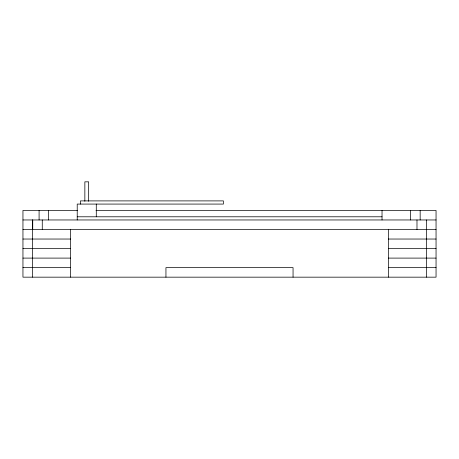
<?xml version="1.0" encoding="UTF-8"?>
<svg xmlns="http://www.w3.org/2000/svg" width="459" height="459" viewBox="0 0 459 459"><rect width="100%" height="100%" fill="white"/><g stroke="black" fill="none" stroke-linecap="round" stroke-linejoin="round"><path stroke-width="0.69" d="M77.376 210.434L22.95 210.434L22.95 277.167L436.05 277.167L436.05 210.434L96.006 210.434M77.221 216.791L382.031 216.791M22.95 219.964L436.05 219.964M22.95 229.5L436.05 229.5M22.95 239.036L70.617 239.036M388.383 239.036L436.05 239.036M22.95 248.566L70.617 248.566M388.383 248.566L436.05 248.566M22.95 258.101L70.617 258.101M388.383 258.101L436.05 258.101M22.95 267.631L70.617 267.631M388.383 267.631L436.05 267.631M426.514 219.964L426.514 277.167M420.163 210.434L420.163 219.964M416.984 219.964L416.984 229.5M410.627 210.434L410.627 219.964M388.383 229.259L388.383 277.167M382.031 210.434L382.031 219.964M293.054 277.167L293.054 267.631L165.946 267.631L165.946 277.167M96.287 204.077L96.287 216.791M88.662 201.3L88.662 181.833L84.863 181.833L84.852 201.3M80.4 204.077L80.4 200.899L223.395 200.899L223.395 204.077L77.221 204.077L77.221 219.964M70.617 229.259L70.617 277.167M48.625 210.434L48.625 219.964M42.268 219.964L42.268 229.5M39.09 210.434L39.09 219.964M32.732 219.964L32.732 229.5M32.486 219.964L32.486 277.167"/></g></svg>
